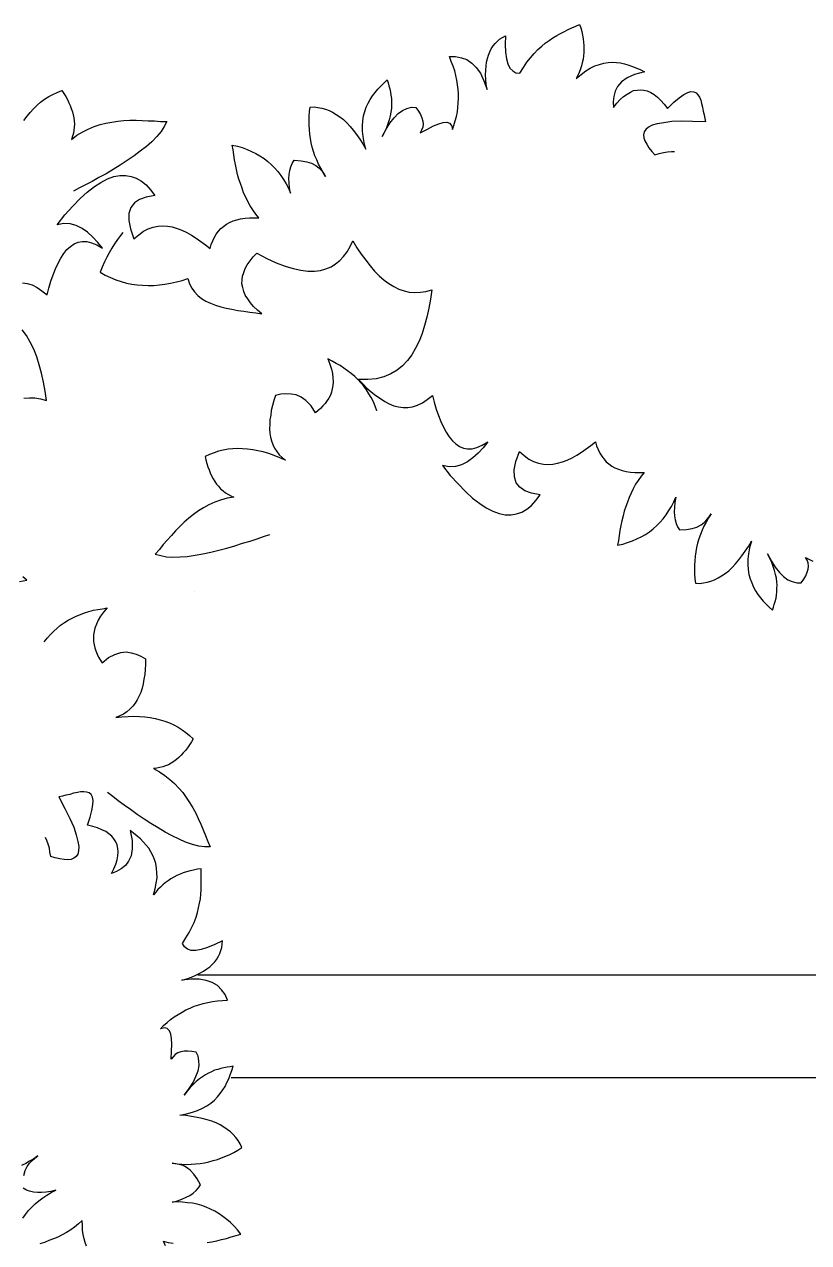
# Model space of a CAD drawing. Extents: x -24232 to 27340, y -23039 to 23489.
# Drawn here: x 6488 to 6871, y -18570 to -17976 of the extents above; entities that cross this region are included whole.
import ezdxf

# ---------------------------------------------------------------- set-up
doc = ezdxf.new("R2010")
doc.units = 0
doc.header["$LTSCALE"] = 10
for name, color, linetype in [('0-PLANTS', 11, 'CONTINUOUS'), ('1', 1, 'CONTINUOUS'), ('3', 3, 'CONTINUOUS')]:
    doc.layers.add(name, color=color, linetype=linetype)

msp = doc.modelspace()

# ---------------------------------------------------------------- linework, layer by layer
at = {"layer": '0-PLANTS', "color": 11}
for points in [[(6571.25, -18252.51), (6571.25, -18252.51)], [(6556.02, -18346.05), (6556.02, -18346.05)]]:
    msp.add_lwpolyline(points, close=True, dxfattribs=at)
at = {"layer": '1'}
for points in [[(6487.38, -18102.03), (6489.72, -18102.34), (6492.09, -18103.06), (6494.52, -18104.31), (6496.83, -18105.84), (6499.34, -18107.89), (6499.34, -18107.89), (6500.23, -18104.55), (6501.25, -18101.2), (6502.3, -18098.12), (6503.5, -18095.16), (6504.72, -18092.46), (6506.1, -18090.02), (6507.5, -18087.72), (6509.07, -18085.8), (6510.82, -18084.28), (6512.59, -18083.02), (6514.54, -18082.15), (6516.53, -18081.82), (6518.71, -18081.87), (6521.07, -18082.45), (6523.61, -18083.56), (6526.35, -18085.18), (6526.35, -18085.18), (6524.03, -18082.3), (6521.61, -18079.69), (6519.07, -18077.37), (6516.45, -18075.46), (6513.59, -18073.98), (6510.67, -18073.19), (6507.55, -18073.09), (6504.22, -18073.69), (6504.22, -18073.69), (6508.07, -18068.84), (6511.86, -18064.67), (6515.42, -18060.94), (6518.9, -18057.75), (6522.43, -18055.1), (6525.61, -18053.03), (6528.83, -18051.35), (6531.97, -18050.23), (6534.89, -18049.67), (6537.73, -18049.66), (6540.35, -18050.08), (6542.87, -18050.91), (6545.32, -18052.43), (6547.66, -18054.23), (6549.79, -18056.59), (6551.83, -18059.37), (6551.83, -18059.37), (6547.71, -18060.19), (6544.44, -18061.32), (6541.9, -18063.06), (6540.22, -18065.26), (6539.29, -18068.19), (6539.22, -18071.59), (6540.03, -18075.7), (6541.73, -18080.55), (6541.73, -18080.55), (6544.11, -18078.55), (6546.38, -18076.84), (6548.7, -18075.66), (6551.06, -18074.89), (6553.45, -18074.38), (6555.73, -18074.15), (6558.04, -18074.33), (6560.39, -18074.78), (6562.76, -18075.49), (6565.02, -18076.35), (6567.43, -18077.47), (6569.72, -18078.73), (6572.04, -18080.26), (6574.35, -18081.79), (6576.55, -18083.47), (6578.9, -18085.27), (6578.9, -18085.27), (6579.38, -18083.33), (6580.15, -18081.49), (6580.93, -18079.79), (6581.86, -18078.21), (6582.94, -18076.88), (6584.03, -18075.56), (6585.41, -18074.47), (6586.8, -18073.39), (6588.34, -18072.56), (6590.03, -18071.85), (6591.87, -18071.26), (6593.72, -18070.81), (6595.85, -18070.46), (6598, -18070.25), (6600.17, -18070.31), (6602.61, -18070.34), (6602.61, -18070.34), (6601.07, -18068.46), (6599.65, -18066.43), (6598.38, -18064.52), (6597.21, -18062.34), (6596.2, -18060.27), (6595.17, -18058.07), (6594.41, -18055.84), (6593.64, -18053.62), (6592.88, -18051.39), (6592.26, -18049.15), (6591.75, -18046.76), (6591.24, -18044.38), (6590.74, -18041.99), (6590.36, -18039.59), (6589.99, -18037.19), (6589.62, -18034.79), (6589.62, -18034.79), (6592.11, -18035.35), (6594.48, -18036.07), (6596.87, -18036.91), (6599, -18037.92), (6601.13, -18038.93), (6603.14, -18040.09), (6605.17, -18041.38), (6606.93, -18042.83), (6608.71, -18044.41), (6610.36, -18046.01), (6611.89, -18047.75), (6613.29, -18049.65), (6614.58, -18051.68), (6615.86, -18053.72), (6617.03, -18055.91), (6618.07, -18058.25), (6618.07, -18058.25), (6617.55, -18055.72), (6617.33, -18053.44), (6617.23, -18051.15), (6617.3, -18049.11), (6617.66, -18047.18), (6618.15, -18045.37), (6618.81, -18043.82), (6619.74, -18042.24), (6619.74, -18042.24), (6623.15, -18042.44), (6625.91, -18042.98), (6628.28, -18043.7), (6630.28, -18044.72), (6631.88, -18045.91), (6633.1, -18047.28), (6634.19, -18048.66), (6635.15, -18050.19), (6635.15, -18050.19), (6633.87, -18048.15), (6632.72, -18046.1), (6631.71, -18044.17), (6630.83, -18042.09), (6629.95, -18040.01), (6629.2, -18037.92), (6628.58, -18035.81), (6628.1, -18033.69), (6627.76, -18031.56), (6627.41, -18029.43), (6627.2, -18027.28), (6627.12, -18025.12), (6627.04, -18022.96), (6627.1, -18020.79), (6627.28, -18018.47), (6627.6, -18016.27), (6627.6, -18016.27), (6629.49, -18016.22), (6631.41, -18016.44), (6633.21, -18016.8), (6635.02, -18017.3), (6636.84, -18017.93), (6638.55, -18018.85), (6640.28, -18019.9), (6642.03, -18021.08), (6643.78, -18022.39), (6645.43, -18023.99), (6647.09, -18025.72), (6648.63, -18027.6), (6650.18, -18029.62), (6651.76, -18031.9), (6653.34, -18034.18), (6654.81, -18036.74), (6654.81, -18036.74), (6653.96, -18033.58), (6653.4, -18030.65), (6653.13, -18027.97), (6653.15, -18025.4), (6653.31, -18022.94), (6653.62, -18020.61), (6654.22, -18018.38), (6654.97, -18016.41), (6655.86, -18014.43), (6656.89, -18012.57), (6657.94, -18010.84), (6659.27, -18009.22), (6660.6, -18007.6), (6662.08, -18006.1), (6663.55, -18004.6), (6665.16, -18003.08), (6665.16, -18003.08), (6665.58, -18004.53), (6665.99, -18005.98), (6666.41, -18007.43), (6666.83, -18009.01), (6666.98, -18010.49), (6667.27, -18012.08), (6667.3, -18013.71), (6667.32, -18015.33), (6667.21, -18016.96), (6666.98, -18018.75), (6666.62, -18020.54), (6666.13, -18022.49), (6665.51, -18024.45), (6664.76, -18026.42), (6663.75, -18028.55), (6662.61, -18030.69), (6662.61, -18030.69), (6664.56, -18027.11), (6666.43, -18024.08), (6668.48, -18021.58), (6670.44, -18019.49), (6672.59, -18017.92), (6674.67, -18017.04), (6676.91, -18016.41), (6679.08, -18016.47), (6679.08, -18016.47), (6680.34, -18018.24), (6681.32, -18019.91), (6682.02, -18021.6), (6682.45, -18023.18), (6682.6, -18024.65), (6682.48, -18026.16), (6681.94, -18027.56), (6681.25, -18028.85), (6681.25, -18028.85), (6684.73, -18027.02), (6687.69, -18025.5), (6690.29, -18024.44), (6692.4, -18023.82), (6694.14, -18023.65), (6695.55, -18024.19), (6696.48, -18025.31), (6696.94, -18027.3), (6696.94, -18027.3), (6697.68, -18025.2), (6698.28, -18022.97), (6698.88, -18020.88), (6699.34, -18018.67), (6699.53, -18016.48), (6699.72, -18014.3), (6699.91, -18012.11), (6699.82, -18009.82), (6699.74, -18007.66), (6699.38, -18005.39), (6699.02, -18003.12), (6698.53, -18000.87), (6698.04, -17998.62), (6697.26, -17996.26), (6696.37, -17994.04), (6695.46, -17991.7), (6695.46, -17991.7), (6698.43, -17991.67), (6701.33, -17992.2), (6704, -17993.15), (6706.46, -17994.81), (6708.58, -17997.04), (6710.61, -17999.81), (6712.32, -18003.44), (6713.83, -18007.76), (6713.83, -18007.76), (6713.45, -18005.22), (6713.21, -18002.81), (6713.12, -18000.51), (6713.18, -17998.34), (6713.38, -17996.29), (6713.6, -17994.37), (6713.96, -17992.58), (6714.47, -17990.9), (6715.13, -17989.35), (6715.8, -17987.93), (6716.74, -17986.48), (6717.71, -17985.3), (6718.82, -17984.24), (6719.94, -17983.18), (6721.35, -17982.37), (6722.76, -17981.55), (6722.76, -17981.55), (6722.63, -17985.76), (6722.87, -17989.53), (6723.32, -17992.74), (6723.97, -17995.24), (6724.99, -17997.31), (6726.34, -17998.67), (6727.92, -17999.59), (6729.84, -17999.81), (6729.84, -17999.81), (6731.6, -17997.06), (6733.24, -17994.46), (6735.05, -17992.25), (6736.75, -17990.19), (6738.59, -17988.25), (6740.45, -17986.57), (6742.21, -17985.18), (6744.1, -17983.78), (6745.87, -17982.52), (6747.79, -17981.38), (6749.59, -17980.39), (6751.52, -17979.39), (6753.33, -17978.53), (6755.15, -17977.67), (6757.09, -17976.81), (6758.9, -17975.95), (6758.9, -17975.95), (6759.48, -17977.65), (6759.93, -17979.5), (6760.37, -17981.22), (6760.68, -17982.95), (6760.85, -17984.69), (6761.01, -17986.3), (6761.05, -17988.06), (6760.94, -17989.7), (6760.83, -17991.33), (6760.58, -17992.98), (6760.21, -17994.64), (6759.82, -17996.17), (6759.29, -17997.71), (6758.78, -17999.39), (6758.11, -18000.81), (6757.31, -18002.38), (6757.31, -18002.38), (6759.69, -18000.38), (6761.96, -17998.67), (6764.12, -17997.24), (6766.32, -17996.21), (6768.55, -17995.45), (6770.65, -17994.83), (6772.79, -17994.48), (6774.81, -17994.42), (6776.85, -17994.49), (6778.9, -17994.69), (6780.84, -17995.18), (6782.93, -17995.78), (6784.76, -17996.42), (6786.74, -17997.3), (6788.72, -17998.19), (6790.57, -17999.09), (6790.57, -17999.09), (6785.69, -18000.39), (6782.07, -18002.1), (6779.28, -18004), (6777.46, -18006.21), (6776.2, -18008.5), (6775.65, -18011.13), (6775.36, -18013.73), (6775.49, -18016.43), (6775.49, -18016.43), (6777.05, -18014.38), (6778.77, -18012.58), (6780.38, -18011.07), (6782.03, -18009.96), (6783.7, -18008.98), (6785.25, -18008.28), (6786.98, -18007.98), (6788.59, -18007.82), (6790.24, -18008.06), (6791.9, -18008.44), (6793.61, -18009.22), (6795.19, -18010.15), (6796.81, -18011.48), (6798.59, -18013.06), (6800.12, -18014.81), (6801.82, -18016.94), (6801.82, -18016.94), (6804.77, -18013.94), (6807.4, -18011.78), (6809.68, -18010.21), (6811.61, -18009.2), (6813.2, -18008.77), (6814.56, -18008.91), (6815.69, -18009.34), (6816.6, -18010.33), (6817.39, -18011.48), (6817.94, -18012.91), (6818.37, -18014.49), (6818.82, -18016.34), (6819.14, -18018.21), (6819.59, -18020.06), (6819.9, -18021.79), (6820.34, -18023.51), (6820.34, -18023.51), (6813.96, -18023.32), (6808.53, -18023.18), (6803.81, -18023.38), (6799.93, -18023.9), (6796.74, -18024.48), (6794.23, -18025.14), (6792.43, -18026.13), (6791.18, -18027.2), (6790.35, -18028.36), (6790.08, -18029.75), (6790.23, -18031.22), (6790.79, -18032.79), (6791.62, -18034.33), (6792.74, -18036.12), (6794.13, -18037.88), (6795.66, -18039.62), (6795.66, -18039.62), (6797.77, -18039.01), (6799.74, -18038.41), (6801.74, -18038.07), (6803.63, -18038.02), (6805.14, -18037.98)], [(6488.05, -18022.83), (6489.61, -18020.78), (6491.18, -18018.86), (6492.76, -18017.08), (6494.49, -18015.42), (6496.24, -18013.89), (6498.13, -18012.49), (6500.17, -18011.2), (6502.24, -18010.18), (6504.3, -18009.17), (6506.52, -18008.27), (6506.52, -18008.27), (6507.47, -18009.67), (6508.43, -18011.2), (6509.25, -18012.61), (6509.94, -18014.16), (6510.62, -18015.58), (6511.17, -18017.02), (6511.73, -18018.59), (6512.15, -18020.04), (6512.43, -18021.5), (6512.57, -18022.98), (6512.73, -18024.58), (6512.61, -18026.09), (6512.49, -18027.59), (6512.22, -18028.97), (6511.83, -18030.5), (6511.3, -18032.04), (6511.3, -18032.04), (6513.95, -18030.02), (6516.76, -18028.38), (6519.47, -18027.03), (6522.33, -18025.8), (6525.22, -18024.84), (6527.99, -18024.16), (6530.92, -18023.6), (6533.85, -18023.18), (6536.8, -18022.88), (6539.77, -18022.73), (6542.74, -18022.7), (6545.73, -18022.81), (6548.72, -18022.93), (6551.71, -18023.04), (6554.72, -18023.28), (6557.71, -18023.39), (6557.71, -18023.39), (6556.46, -18025.82), (6554.94, -18028.27), (6552.87, -18030.64), (6550.42, -18033.19), (6547.8, -18035.48), (6544.78, -18037.81), (6541.76, -18040.13), (6538.46, -18042.36), (6535.02, -18044.59), (6531.57, -18046.69), (6528.12, -18048.79), (6524.65, -18050.63), (6521.32, -18052.58), (6518.1, -18054.25), (6515.13, -18055.76), (6512.3, -18057.26)], [(6536.22, -18077.53), (6535.08, -18078.92), (6533.66, -18080.95), (6532.24, -18082.98), (6530.94, -18085.15), (6529.64, -18087.33), (6528.48, -18089.51), (6527.3, -18091.83), (6526.25, -18094.3), (6525.19, -18096.77), (6525.19, -18096.77), (6527.75, -18098.24), (6530.21, -18099.43), (6532.81, -18100.5), (6535.44, -18101.3), (6538.07, -18102.11), (6540.72, -18102.64), (6543.26, -18103.02), (6545.95, -18103.16), (6548.65, -18103.29), (6551.36, -18103.28), (6554.09, -18103.01), (6556.84, -18102.61), (6559.59, -18102.2), (6562.37, -18101.53), (6565.14, -18100.85), (6567.94, -18099.91), (6567.94, -18099.91), (6568.78, -18102.43), (6569.92, -18104.57), (6571.22, -18106.46), (6572.81, -18108.25), (6574.7, -18109.65), (6576.74, -18110.94), (6579.07, -18111.98), (6581.42, -18112.89), (6584.05, -18113.69), (6586.69, -18114.36), (6589.48, -18114.9), (6592.27, -18115.45), (6595.21, -18115.87), (6598.15, -18116.3), (6601.08, -18116.73), (6604.02, -18117.15), (6604.02, -18117.15), (6601.9, -18115.32), (6600.05, -18113.51), (6598.46, -18111.73), (6597.16, -18109.84), (6595.98, -18108.1), (6595.21, -18106.26), (6594.73, -18104.32), (6594.36, -18102.52), (6594.41, -18100.63), (6594.6, -18098.75), (6595.19, -18096.91), (6595.91, -18095.09), (6596.91, -18093.16), (6598.32, -18091.26), (6599.86, -18089.39), (6601.66, -18087.53), (6601.66, -18087.53), (6606.55, -18090.18), (6611.08, -18092.25), (6615.39, -18093.9), (6619.33, -18095.1), (6623.05, -18095.87), (6626.52, -18096.35), (6629.63, -18096.39), (6632.65, -18096.01), (6635.3, -18095.19), (6637.84, -18094.22), (6640.01, -18092.81), (6642.07, -18091.12), (6643.89, -18089.13), (6645.61, -18086.86), (6647.08, -18084.3), (6648.43, -18081.59), (6648.43, -18081.59), (6650.4, -18084.9), (6652.53, -18088.09), (6654.68, -18091.01), (6656.84, -18093.8), (6659.03, -18096.31), (6661.24, -18098.56), (6663.61, -18100.69), (6665.87, -18102.41), (6668.3, -18103.87), (6670.76, -18105.06), (6673.37, -18105.99), (6675.9, -18106.51), (6678.58, -18106.78), (6681.3, -18106.64), (6684.05, -18106.23), (6686.97, -18105.44), (6686.97, -18105.44), (6686.25, -18109.97), (6685.41, -18114.36), (6684.44, -18118.73), (6683.36, -18122.82), (6682.16, -18126.76), (6680.71, -18130.41), (6679.01, -18133.9), (6677.21, -18137.11), (6675.04, -18139.87), (6672.61, -18142.48), (6669.96, -18144.65), (6666.95, -18146.39), (6663.56, -18147.81), (6659.8, -18148.8), (6655.7, -18149.2), (6651.1, -18149.16), (6651.1, -18149.16), (6653.19, -18151.26), (6655.29, -18153.36), (6657.41, -18155.2), (6659.68, -18156.91), (6661.82, -18158.48), (6663.99, -18159.91), (6666.17, -18161.07), (6668.39, -18161.97), (6670.64, -18162.46), (6672.91, -18162.82), (6675.21, -18162.78), (6677.55, -18162.47), (6679.92, -18161.75), (6682.34, -18160.5), (6684.66, -18158.97), (6687.17, -18156.92), (6687.17, -18156.92), (6688.06, -18160.25), (6689.08, -18163.61), (6690.13, -18166.69), (6691.33, -18169.65), (6692.55, -18172.34), (6693.93, -18174.78), (6695.33, -18177.09), (6696.9, -18179), (6698.65, -18180.53), (6700.42, -18181.79), (6702.36, -18182.66), (6704.36, -18182.99), (6706.53, -18182.93), (6708.89, -18182.35), (6711.44, -18181.25), (6714.17, -18179.63), (6714.17, -18179.63), (6711.86, -18182.51), (6709.43, -18185.12), (6706.9, -18187.44), (6704.28, -18189.35), (6701.42, -18190.82), (6698.5, -18191.62), (6695.38, -18191.72), (6692.05, -18191.12), (6692.05, -18191.12), (6695.9, -18195.97), (6699.69, -18200.13), (6703.25, -18203.87), (6706.72, -18207.06), (6710.25, -18209.71), (6713.44, -18211.78), (6716.66, -18213.45), (6719.79, -18214.58), (6722.72, -18215.14), (6725.56, -18215.15), (6728.18, -18214.73), (6730.7, -18213.89), (6733.15, -18212.38), (6735.49, -18210.58), (6737.62, -18208.21), (6739.66, -18205.43), (6739.66, -18205.43), (6735.54, -18204.62), (6732.27, -18203.49), (6729.73, -18201.75), (6728.05, -18199.55), (6727.12, -18196.61), (6727.05, -18193.22), (6727.86, -18189.1), (6729.56, -18184.26), (6729.56, -18184.26), (6731.94, -18186.26), (6734.2, -18187.97), (6736.53, -18189.15), (6738.89, -18189.92), (6741.27, -18190.43), (6743.55, -18190.65), (6745.87, -18190.48), (6748.22, -18190.03), (6750.59, -18189.32), (6752.84, -18188.46), (6755.26, -18187.34), (6757.55, -18186.08), (6759.87, -18184.55), (6762.18, -18183.01), (6764.38, -18181.34), (6766.73, -18179.54), (6766.73, -18179.54), (6767.21, -18181.48), (6767.98, -18183.32), (6768.76, -18185.02), (6769.68, -18186.6), (6770.77, -18187.92), (6771.86, -18189.25), (6773.24, -18190.34), (6774.62, -18191.42), (6776.17, -18192.25), (6777.86, -18192.96), (6779.7, -18193.55), (6781.55, -18194), (6783.68, -18194.35), (6785.82, -18194.56), (6788, -18194.5), (6790.44, -18194.47), (6790.44, -18194.47), (6788.9, -18196.35), (6787.48, -18198.38), (6786.21, -18200.28), (6785.04, -18202.47), (6784.03, -18204.54), (6783, -18206.74), (6782.24, -18208.96), (6781.47, -18211.19), (6780.71, -18213.42), (6780.08, -18215.66), (6779.58, -18218.04), (6779.07, -18220.43), (6778.56, -18222.82), (6778.19, -18225.22), (6777.82, -18227.62), (6777.45, -18230.02), (6777.45, -18230.02), (6779.94, -18229.46), (6782.31, -18228.74), (6784.7, -18227.89), (6786.83, -18226.89), (6788.96, -18225.88), (6790.97, -18224.72), (6792.99, -18223.43), (6794.76, -18221.98), (6796.54, -18220.4), (6798.19, -18218.8), (6799.72, -18217.05), (6801.12, -18215.16), (6802.41, -18213.12), (6803.69, -18211.08), (6804.86, -18208.9), (6805.9, -18206.56), (6805.9, -18206.56), (6805.38, -18209.08), (6805.15, -18211.36), (6805.06, -18213.66), (6805.13, -18215.69), (6805.48, -18217.62), (6805.98, -18219.43), (6806.64, -18220.99), (6807.57, -18222.57), (6807.57, -18222.57), (6810.97, -18222.36), (6813.74, -18221.83), (6816.11, -18221.11), (6818.11, -18220.09), (6819.71, -18218.89), (6820.93, -18217.53), (6822.02, -18216.14), (6822.98, -18214.61), (6822.98, -18214.61), (6821.69, -18216.65), (6820.54, -18218.71), (6819.54, -18220.64), (6818.66, -18222.72), (6817.78, -18224.8), (6817.03, -18226.89), (6816.41, -18229), (6815.93, -18231.12), (6815.59, -18233.25), (6815.24, -18235.38), (6815.03, -18237.53), (6814.95, -18239.68), (6814.87, -18241.84), (6814.93, -18244.02), (6815.11, -18246.34), (6815.43, -18248.53), (6815.43, -18248.53), (6817.32, -18248.59), (6819.24, -18248.37), (6821.04, -18248), (6822.85, -18247.51), (6824.67, -18246.87), (6826.38, -18245.96), (6828.11, -18244.91), (6829.85, -18243.73), (6831.61, -18242.41), (6833.26, -18240.82), (6834.92, -18239.08), (6836.46, -18237.2), (6838.01, -18235.19), (6839.59, -18232.91), (6841.17, -18230.63), (6842.64, -18228.07), (6842.64, -18228.07), (6841.79, -18231.23), (6841.23, -18234.16), (6840.96, -18236.84), (6840.98, -18239.41), (6841.14, -18241.87), (6841.45, -18244.2), (6842.05, -18246.42), (6842.8, -18248.39), (6843.69, -18250.38), (6844.72, -18252.24), (6845.77, -18253.97), (6847.1, -18255.59), (6848.43, -18257.21), (6849.91, -18258.71), (6851.38, -18260.21), (6852.99, -18261.72), (6852.99, -18261.72), (6853.41, -18260.28), (6853.82, -18258.83), (6854.24, -18257.38), (6854.66, -18255.79), (6854.81, -18254.32), (6855.1, -18252.72), (6855.13, -18251.1), (6855.15, -18249.48), (6855.04, -18247.84), (6854.81, -18246.06), (6854.45, -18244.26), (6853.96, -18242.32), (6853.34, -18240.36), (6852.59, -18238.39), (6851.58, -18236.26), (6850.44, -18234.12), (6850.44, -18234.12), (6852.39, -18237.7), (6854.26, -18240.72), (6856.31, -18243.23), (6858.27, -18245.32), (6860.42, -18246.88), (6862.5, -18247.77), (6864.74, -18248.39), (6866.91, -18248.34), (6866.91, -18248.34), (6868.17, -18246.57), (6869.14, -18244.9), (6869.85, -18243.21), (6870.28, -18241.63), (6870.43, -18240.15), (6870.3, -18238.65), (6869.77, -18237.24), (6869.08, -18235.96), (6869.08, -18235.96), (6872.56, -18237.79)], [(6488.07, -18158.3), (6490.75, -18158.03), (6493.47, -18158.17), (6496.22, -18158.57), (6499.14, -18159.37), (6499.14, -18159.37), (6498.42, -18154.84), (6497.58, -18150.45), (6496.61, -18146.08), (6495.53, -18141.99), (6494.33, -18138.04), (6492.88, -18134.39), (6491.18, -18130.91), (6489.38, -18127.7), (6487.21, -18124.93)], [(6660.12, -18164.48), (6660.12, -18164.48), (6659.33, -18162.13), (6658.43, -18160.06), (6657.34, -18157.97), (6656.24, -18156.08), (6655.13, -18154.18), (6653.74, -18152.36), (6652.33, -18150.73), (6650.82, -18149.18), (6649.31, -18147.64), (6647.59, -18146.27), (6645.87, -18144.91), (6644.06, -18143.63), (6642.24, -18142.35), (6640.31, -18141.35), (6638.28, -18140.24), (6636.26, -18139.14), (6636.26, -18139.14), (6637.22, -18141.7), (6638.01, -18144.05), (6638.42, -18146.18), (6638.65, -18148.3), (6638.79, -18150.31), (6638.67, -18152.02), (6638.35, -18153.72), (6637.95, -18155.32), (6637.46, -18156.81), (6636.69, -18158.19), (6635.83, -18159.46), (6634.87, -18160.82), (6633.82, -18162.09), (6632.69, -18163.24), (6631.47, -18164.3), (6630.24, -18165.36), (6630.24, -18165.36), (6628.01, -18161.95), (6625.51, -18159.47), (6623.15, -18157.77), (6620.75, -18156.64), (6618.29, -18156.27), (6615.72, -18156.18), (6613.22, -18156.38), (6610.69, -18156.96), (6610.69, -18156.96), (6609.94, -18159.39), (6609.28, -18161.92), (6608.63, -18164.26), (6608.36, -18166.63), (6608.01, -18168.9), (6607.86, -18170.99), (6607.79, -18173.18), (6608.02, -18175.3), (6608.26, -18177.23), (6608.79, -18179.08), (6609.43, -18180.85), (6610.26, -18182.63), (6611.29, -18184.23), (6612.5, -18185.85), (6613.93, -18187.29), (6615.56, -18188.56), (6615.56, -18188.56), (6612.77, -18187.4), (6609.99, -18186.24), (6607.39, -18185.29), (6604.77, -18184.52), (6602.13, -18183.95), (6599.69, -18183.39), (6597.13, -18183.1), (6594.66, -18182.92), (6592.28, -18182.85), (6589.88, -18182.96), (6587.57, -18183.17), (6585.25, -18183.58), (6582.91, -18184.17), (6580.75, -18184.97), (6578.59, -18185.77), (6576.42, -18186.75), (6576.42, -18186.75), (6576.78, -18188.4), (6577.22, -18190.16), (6577.68, -18191.72), (6578.33, -18193.29), (6578.89, -18194.77), (6579.55, -18196.15), (6580.31, -18197.64), (6581.07, -18198.94), (6581.94, -18200.15), (6582.91, -18201.27), (6583.96, -18202.5), (6585.14, -18203.44), (6586.31, -18204.39), (6587.5, -18205.14), (6588.88, -18205.91), (6590.35, -18206.59), (6590.35, -18206.59), (6587.07, -18207.12), (6583.94, -18208.04), (6581.1, -18209.07), (6578.24, -18210.29), (6575.55, -18211.72), (6573.15, -18213.27), (6570.73, -18215), (6568.4, -18216.84), (6566.15, -18218.78), (6564, -18220.82), (6561.93, -18222.96), (6559.95, -18225.2), (6557.97, -18227.45), (6555.99, -18229.69), (6554.1, -18232.04), (6552.12, -18234.28), (6552.12, -18234.28), (6554.74, -18235.05), (6557.57, -18235.63), (6560.71, -18235.77), (6564.25, -18235.74), (6567.71, -18235.42), (6571.48, -18234.83), (6575.25, -18234.25), (6579.13, -18233.39), (6583.12, -18232.43), (6587.02, -18231.38), (6590.92, -18230.33), (6594.64, -18229.07), (6598.35, -18228), (6601.78, -18226.82), (6604.92, -18225.71), (6607.95, -18224.69)], [(6485.85, -18247.63), (6489.43, -18246.97), (6489.43, -18246.97), (6487.55, -18245.34)], [(6498.03, -18277.19), (6498.03, -18277.19), (6499.51, -18275.2), (6501.01, -18273.51), (6502.7, -18271.87), (6504.34, -18270.41), (6505.98, -18268.96), (6507.87, -18267.66), (6509.72, -18266.55), (6511.64, -18265.55), (6513.55, -18264.56), (6515.61, -18263.79), (6517.67, -18263.03), (6519.79, -18262.38), (6521.92, -18261.73), (6524.07, -18261.38), (6526.33, -18260.97), (6528.6, -18260.55), (6528.6, -18260.55), (6526.89, -18262.68), (6525.41, -18264.66), (6524.35, -18266.56), (6523.47, -18268.5), (6522.71, -18270.38), (6522.3, -18272.04), (6522.07, -18273.75), (6521.95, -18275.39), (6521.95, -18276.96), (6522.25, -18278.51), (6522.67, -18279.99), (6523.16, -18281.58), (6523.76, -18283.11), (6524.48, -18284.56), (6525.31, -18285.95), (6526.14, -18287.34), (6526.14, -18287.34), (6529.33, -18284.79), (6532.47, -18283.22), (6535.25, -18282.34), (6537.88, -18282.01), (6540.33, -18282.43), (6542.8, -18283.14), (6545.12, -18284.11), (6547.34, -18285.45), (6547.34, -18285.45), (6547.29, -18287.99), (6547.13, -18290.6), (6547.02, -18293.03), (6546.53, -18295.36), (6546.17, -18297.63), (6545.66, -18299.66), (6545.04, -18301.77), (6544.16, -18303.71), (6543.33, -18305.47), (6542.24, -18307.06), (6541.09, -18308.54), (6539.75, -18309.98), (6538.27, -18311.18), (6536.61, -18312.34), (6534.81, -18313.26), (6532.87, -18313.96), (6532.87, -18313.96), (6535.87, -18313.72), (6538.87, -18313.49), (6541.65, -18313.39), (6544.38, -18313.49), (6547.06, -18313.76), (6549.55, -18313.99), (6552.07, -18314.52), (6554.48, -18315.12), (6556.76, -18315.79), (6559.01, -18316.64), (6561.13, -18317.56), (6563.22, -18318.67), (6565.25, -18319.96), (6567.05, -18321.4), (6568.86, -18322.83), (6570.62, -18324.44), (6570.62, -18324.44), (6569.76, -18325.9), (6568.79, -18327.43), (6567.87, -18328.77), (6566.76, -18330.06), (6565.77, -18331.29), (6564.7, -18332.4), (6563.53, -18333.58), (6562.4, -18334.57), (6561.19, -18335.45), (6559.92, -18336.22), (6558.54, -18337.05), (6557.13, -18337.58), (6555.72, -18338.11), (6554.36, -18338.46), (6552.81, -18338.76), (6551.19, -18338.95), (6551.19, -18338.95), (6554.15, -18340.47), (6556.83, -18342.32), (6559.21, -18344.19), (6561.55, -18346.24), (6563.65, -18348.44), (6565.46, -18350.66), (6567.22, -18353.06), (6568.86, -18355.53), (6570.39, -18358.07), (6571.8, -18360.68), (6573.09, -18363.36), (6574.28, -18366.11), (6575.46, -18368.86), (6576.64, -18371.61), (6577.7, -18374.43), (6578.88, -18377.18), (6578.88, -18377.18), (6576.16, -18377.09), (6573.29, -18376.77), (6570.26, -18375.91), (6566.91, -18374.78), (6563.72, -18373.4), (6560.32, -18371.67), (6556.92, -18369.94), (6553.5, -18367.91), (6550.01, -18365.76), (6546.63, -18363.54), (6543.26, -18361.33), (6540.11, -18358.97), (6536.92, -18356.8), (6534.03, -18354.61), (6531.39, -18352.58), (6528.83, -18350.66)], [(6577.38, -18570.16), (6579.67, -18569.77), (6582.04, -18569.21), (6584.42, -18568.64), (6586.79, -18568.08), (6589.12, -18567.38), (6591.45, -18566.69), (6593.78, -18566), (6593.78, -18566), (6592.2, -18563.99), (6590.54, -18562.15), (6588.75, -18560.36), (6586.93, -18558.87), (6585.1, -18557.37), (6583.2, -18556.05), (6581.16, -18554.78), (6579.1, -18553.8), (6576.9, -18552.87), (6574.75, -18552.06), (6572.52, -18551.43), (6570.21, -18550.97), (6567.82, -18550.69), (6565.42, -18550.4), (6562.95, -18550.28), (6560.39, -18550.34), (6560.39, -18550.34), (6562.89, -18549.73), (6565.05, -18548.96), (6567.16, -18548.06), (6568.97, -18547.12), (6570.57, -18545.98), (6571.99, -18544.75), (6573.11, -18543.49), (6574.14, -18541.97), (6574.14, -18541.97), (6572.5, -18538.99), (6570.83, -18536.72), (6569.16, -18534.88), (6567.39, -18533.52), (6565.62, -18532.58), (6563.86, -18532.06), (6562.14, -18531.67), (6560.35, -18531.46), (6560.35, -18531.46), (6562.74, -18531.75), (6565.09, -18531.91), (6567.27, -18531.98), (6569.52, -18531.89), (6571.78, -18531.8), (6573.99, -18531.58), (6576.16, -18531.23), (6578.28, -18530.76), (6580.35, -18530.16), (6582.43, -18529.55), (6584.46, -18528.83), (6586.44, -18527.97), (6588.43, -18527.12), (6590.37, -18526.14), (6592.39, -18524.98), (6594.23, -18523.75), (6594.23, -18523.75), (6593.47, -18522.02), (6592.45, -18520.38), (6591.35, -18518.91), (6590.13, -18517.49), (6588.78, -18516.11), (6587.22, -18514.95), (6585.53, -18513.84), (6583.71, -18512.77), (6581.77, -18511.75), (6579.62, -18510.95), (6577.35, -18510.19), (6574.99, -18509.6), (6572.5, -18509.06), (6569.77, -18508.61), (6567.03, -18508.16), (6564.08, -18507.93), (6564.08, -18507.93), (6567.31, -18507.35), (6570.19, -18506.6), (6572.73, -18505.69), (6575.05, -18504.57), (6577.19, -18503.37), (6579.17, -18502.09), (6580.92, -18500.6), (6582.38, -18499.08), (6583.79, -18497.43), (6585.03, -18495.69), (6586.15, -18494.01), (6587.04, -18492.11), (6587.94, -18490.21), (6588.66, -18488.24), (6589.38, -18486.26), (6590.06, -18484.16), (6590.06, -18484.16), (6588.57, -18484.4), (6587.09, -18484.65), (6585.6, -18484.9), (6583.99, -18485.19), (6582.59, -18485.69), (6581.02, -18486.11), (6579.55, -18486.78), (6578.07, -18487.45), (6576.64, -18488.25), (6575.13, -18489.22), (6573.66, -18490.32), (6572.11, -18491.59), (6570.61, -18492.99), (6569.15, -18494.52), (6567.66, -18496.34), (6566.21, -18498.29), (6566.21, -18498.29), (6568.61, -18495), (6570.54, -18492.01), (6571.93, -18489.08), (6572.98, -18486.42), (6573.47, -18483.81), (6573.38, -18481.55), (6572.98, -18479.25), (6572, -18477.32), (6572, -18477.32), (6569.86, -18476.94), (6567.94, -18476.77), (6566.11, -18476.85), (6564.5, -18477.14), (6563.1, -18477.64), (6561.8, -18478.4), (6560.76, -18479.49), (6559.89, -18480.66), (6559.89, -18480.66), (6560.05, -18476.73), (6560.15, -18473.41), (6560, -18470.6), (6559.65, -18468.43), (6559.06, -18466.78), (6557.97, -18465.74), (6556.56, -18465.39), (6554.57, -18465.82), (6554.57, -18465.82), (6556.15, -18464.25), (6557.91, -18462.76), (6559.54, -18461.31), (6561.34, -18459.95), (6563.23, -18458.84), (6565.13, -18457.74), (6567.02, -18456.63), (6569.13, -18455.73), (6571.11, -18454.87), (6573.32, -18454.23), (6575.52, -18453.58), (6577.77, -18453.06), (6580.01, -18452.54), (6582.48, -18452.23), (6584.86, -18452.09), (6587.37, -18451.91), (6587.37, -18451.91), (6586.12, -18449.21), (6584.4, -18446.81), (6582.4, -18444.81), (6579.85, -18443.29), (6576.93, -18442.34), (6573.55, -18441.69), (6569.54, -18441.69), (6564.99, -18442.18), (6564.99, -18442.18), (6567.44, -18441.44), (6569.73, -18440.62), (6571.84, -18439.72), (6573.78, -18438.74), (6575.54, -18437.68), (6577.18, -18436.66), (6578.65, -18435.56), (6579.94, -18434.38), (6581.07, -18433.12), (6582.06, -18431.91), (6582.97, -18430.44), (6583.62, -18429.06), (6584.1, -18427.6), (6584.58, -18426.14), (6584.71, -18424.51), (6584.84, -18422.89), (6584.84, -18422.89), (6581.09, -18424.81), (6577.59, -18426.21), (6574.5, -18427.17), (6571.95, -18427.66), (6569.65, -18427.62), (6567.84, -18426.98), (6566.33, -18425.95), (6565.31, -18424.31), (6565.31, -18424.31), (6567.04, -18421.54), (6568.69, -18418.95), (6569.91, -18416.37), (6571.04, -18413.95), (6572.01, -18411.46), (6572.72, -18409.06), (6573.23, -18406.87), (6573.69, -18404.56), (6574.07, -18402.42), (6574.27, -18400.2), (6574.4, -18398.15), (6574.48, -18395.97), (6574.47, -18393.97), (6574.47, -18391.97), (6574.42, -18389.84), (6574.42, -18387.83), (6574.42, -18387.83), (6572.64, -18388.04), (6570.77, -18388.43), (6569.03, -18388.76), (6567.33, -18389.23), (6565.68, -18389.82), (6564.16, -18390.36), (6562.56, -18391.08), (6561.13, -18391.88), (6559.7, -18392.68), (6558.31, -18393.61), (6556.97, -18394.66), (6555.76, -18395.67), (6554.59, -18396.8), (6553.29, -18397.98), (6552.3, -18399.2), (6551.22, -18400.59), (6551.22, -18400.59), (6552.01, -18397.59), (6552.58, -18394.8), (6552.95, -18392.24), (6552.94, -18389.81), (6552.67, -18387.47), (6552.33, -18385.3), (6551.73, -18383.23), (6550.92, -18381.37), (6549.98, -18379.56), (6548.92, -18377.79), (6547.65, -18376.24), (6546.2, -18374.61), (6544.85, -18373.24), (6543.2, -18371.83), (6541.55, -18370.41), (6539.94, -18369.13), (6539.94, -18369.13), (6540.86, -18374.09), (6540.87, -18378.1), (6540.35, -18381.44), (6539.13, -18384.02), (6537.6, -18386.15), (6535.46, -18387.77), (6533.23, -18389.14), (6530.74, -18390.18), (6530.74, -18390.18), (6531.92, -18387.89), (6532.81, -18385.57), (6533.49, -18383.47), (6533.78, -18381.5), (6533.95, -18379.58), (6533.91, -18377.87), (6533.45, -18376.18), (6532.9, -18374.66), (6531.98, -18373.27), (6530.92, -18371.93), (6529.49, -18370.73), (6527.98, -18369.7), (6526.08, -18368.8), (6523.89, -18367.87), (6521.65, -18367.24), (6519, -18366.62), (6519, -18366.62), (6520.44, -18362.66), (6521.26, -18359.36), (6521.71, -18356.62), (6521.79, -18354.45), (6521.5, -18352.83), (6520.79, -18351.66), (6519.92, -18350.82), (6518.63, -18350.43), (6517.26, -18350.2), (6515.73, -18350.32), (6514.12, -18350.61), (6512.25, -18351), (6510.43, -18351.51), (6508.56, -18351.89), (6506.87, -18352.35), (6505.13, -18352.69), (6505.13, -18352.69), (6508.03, -18358.38), (6510.48, -18363.23), (6512.33, -18367.58), (6513.52, -18371.3), (6514.36, -18374.44), (6514.84, -18376.98), (6514.72, -18379.03), (6514.28, -18380.62), (6513.59, -18381.87), (6512.45, -18382.71), (6511.06, -18383.21), (6509.4, -18383.37), (6507.65, -18383.28), (6505.56, -18383.03), (6503.37, -18382.53), (6501.14, -18381.89), (6501.14, -18381.89), (6500.79, -18379.73), (6500.49, -18377.69), (6499.94, -18375.74), (6499.17, -18374.01), (6498.56, -18372.63)], [(6488.09, -18537.45), (6488.69, -18535.04), (6489.61, -18533), (6490.73, -18531.33), (6492.04, -18530.05), (6493.37, -18528.9), (6494.85, -18527.87), (6494.85, -18527.87), (6492.88, -18529.25), (6490.88, -18530.5), (6489, -18531.59), (6486.96, -18532.57)], [(6487.48, -18558.24), (6488.84, -18556.41), (6490.34, -18554.55), (6491.86, -18552.83), (6493.53, -18551.22), (6495.35, -18549.73), (6497.32, -18548.34), (6499.3, -18546.96), (6501.43, -18545.7), (6503.71, -18544.54), (6503.71, -18544.54), (6501.22, -18545.18), (6498.95, -18545.52), (6496.66, -18545.72), (6494.63, -18545.75), (6492.68, -18545.49), (6490.85, -18545.08), (6489.26, -18544.49), (6487.64, -18543.64)], [(6518.64, -18571.9), (6517.96, -18570.09), (6517.42, -18568.27), (6516.98, -18566.15), (6516.66, -18564.02), (6516.61, -18561.85), (6516.53, -18559.41), (6516.53, -18559.41), (6514.72, -18561.04), (6512.77, -18562.55), (6510.92, -18563.91), (6508.8, -18565.18), (6506.78, -18566.29), (6504.63, -18567.43), (6502.44, -18568.3), (6500.26, -18569.16), (6498.07, -18570.03), (6495.86, -18570.76)], [(6557.16, -18571.68), (6556.09, -18569.49), (6556.09, -18569.49), (6558.45, -18570.08), (6560.89, -18570.49)]]:
    msp.add_lwpolyline(points, dxfattribs=at)
at = {"layer": '3'}
for p, q in [((6572.86, -18439.61), (7484.99, -18439.61)), ((6589.07, -18489.61), (7539.49, -18489.61))]:
    msp.add_line(p, q, dxfattribs=at)

doc.saveas('drawing.dxf')
